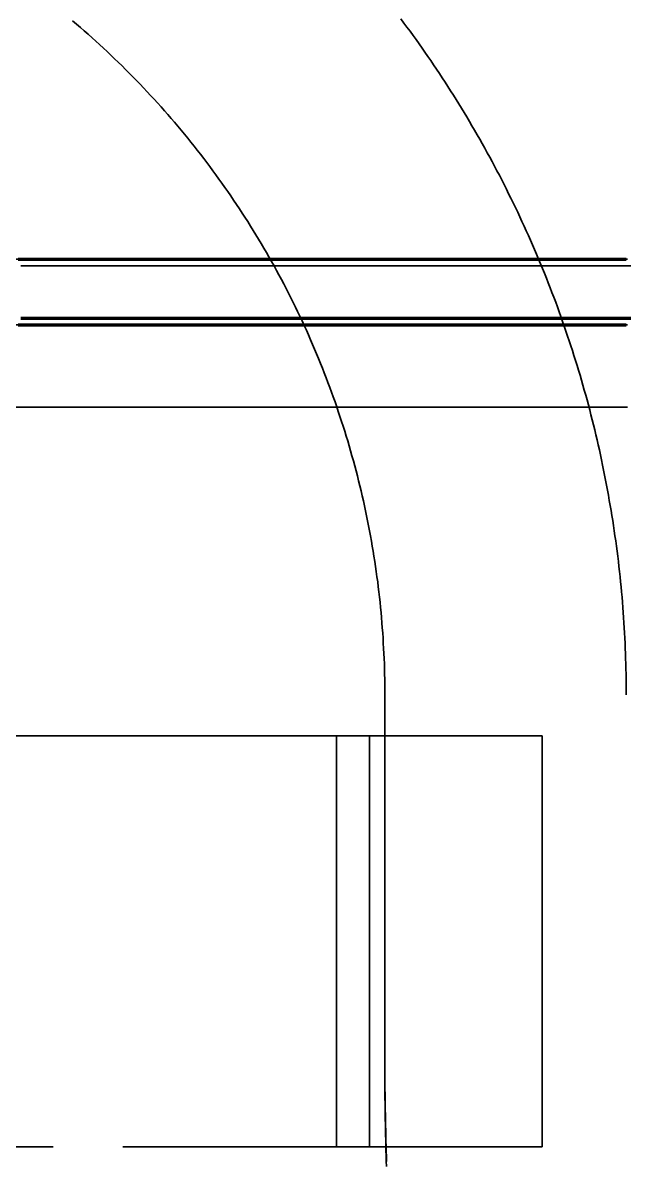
# Model space of a CAD drawing. Header units: millimetres. Extents: x 0 to 2382, y 0 to 420.
# Drawn here: x 167.12 to 172.99, y 281.57 to 292.65 of the extents above; entities that cross this region are included whole.
import ezdxf

# ---------------------------------------------------------------- set-up
doc = ezdxf.new("R2010")
doc.units = ezdxf.units.MM
doc.linetypes.add('IRAM-E-TRAZOS', pattern=[5, 4, -1])
doc.layers.add('01-VISIBLE', color=7, linetype='CONTINUOUS', lineweight=70)
doc.layers.add('02-OCULTA', color=4, linetype='IRAM-E-TRAZOS', lineweight=35)

msp = doc.modelspace()

# ---------------------------------------------------------------- linework, layer by layer
at = {"layer": '01-VISIBLE'}
for points in [[(167.071, 290.349), (167.151, 290.349), (167.231, 290.349), (167.311, 290.349), (167.391, 290.349), (167.471, 290.349), (167.551, 290.349), (167.631, 290.349), (167.711, 290.349), (167.791, 290.349), (167.871, 290.349), (167.951, 290.349), (168.031, 290.349), (168.111, 290.349), (168.191, 290.349), (168.271, 290.349), (168.351, 290.349), (168.431, 290.349), (168.511, 290.349), (168.591, 290.349), (168.671, 290.349), (168.751, 290.349), (168.831, 290.349), (168.911, 290.349), (168.991, 290.349), (169.071, 290.349), (169.151, 290.349), (169.231, 290.349), (169.311, 290.349), (169.391, 290.349), (169.471, 290.349), (169.551, 290.349), (169.631, 290.349), (169.711, 290.349), (169.791, 290.349), (169.871, 290.349), (169.951, 290.349), (170.031, 290.349), (170.111, 290.349), (170.191, 290.349), (170.271, 290.349), (170.351, 290.349), (170.431, 290.349), (170.511, 290.349), (170.591, 290.349), (170.671, 290.349), (170.751, 290.349), (170.831, 290.349), (170.911, 290.349), (170.991, 290.349), (171.071, 290.349), (171.151, 290.349), (171.231, 290.349), (171.311, 290.349), (171.391, 290.349), (171.471, 290.349), (171.551, 290.349), (171.631, 290.349), (171.711, 290.349), (171.791, 290.349), (171.871, 290.349), (171.951, 290.349), (172.031, 290.349), (172.111, 290.349), (172.191, 290.349), (172.271, 290.349), (172.351, 290.349), (172.431, 290.349), (172.511, 290.349), (172.591, 290.349), (172.671, 290.349), (172.751, 290.349), (172.831, 290.349), (172.911, 290.349), (172.991, 290.349)], [(167.071, 289.709), (167.151, 289.709), (167.231, 289.709), (167.311, 289.709), (167.391, 289.709), (167.471, 289.709), (167.551, 289.709), (167.631, 289.709), (167.711, 289.709), (167.791, 289.709), (167.871, 289.709), (167.951, 289.709), (168.031, 289.709), (168.111, 289.709), (168.191, 289.709), (168.271, 289.709), (168.351, 289.709), (168.431, 289.709), (168.511, 289.709), (168.591, 289.709), (168.671, 289.709), (168.751, 289.709), (168.831, 289.709), (168.911, 289.709), (168.991, 289.709), (169.071, 289.709), (169.151, 289.709), (169.231, 289.709), (169.311, 289.709), (169.391, 289.709), (169.471, 289.709), (169.551, 289.709), (169.631, 289.709), (169.711, 289.709), (169.791, 289.709), (169.871, 289.709), (169.951, 289.709), (170.031, 289.709), (170.111, 289.709), (170.191, 289.709), (170.271, 289.709), (170.351, 289.709), (170.431, 289.709), (170.511, 289.709), (170.591, 289.709), (170.671, 289.709), (170.751, 289.709), (170.831, 289.709), (170.911, 289.709), (170.991, 289.709), (171.071, 289.709), (171.151, 289.709), (171.231, 289.709), (171.311, 289.709), (171.391, 289.709), (171.471, 289.709), (171.551, 289.709), (171.631, 289.709), (171.711, 289.709), (171.791, 289.709), (171.871, 289.709), (171.951, 289.709), (172.031, 289.709), (172.111, 289.709), (172.191, 289.709), (172.271, 289.709), (172.351, 289.709), (172.431, 289.709), (172.511, 289.709), (172.591, 289.709), (172.671, 289.709), (172.751, 289.709), (172.831, 289.709), (172.911, 289.709), (172.991, 289.709)], [(167.097, 289.773), (167.176, 289.773), (167.256, 289.773), (167.335, 289.773), (167.414, 289.773), (167.493, 289.773), (167.572, 289.773), (167.652, 289.773), (167.731, 289.773), (167.81, 289.773), (167.889, 289.773), (167.968, 289.773), (168.048, 289.773), (168.127, 289.773), (168.206, 289.773), (168.285, 289.773), (168.364, 289.773), (168.444, 289.773), (168.523, 289.773), (168.602, 289.773), (168.681, 289.773), (168.76, 289.773), (168.84, 289.773), (168.919, 289.773), (168.998, 289.773), (169.077, 289.773), (169.156, 289.773), (169.236, 289.773), (169.315, 289.773), (169.394, 289.773), (169.473, 289.773), (169.552, 289.773), (169.632, 289.773), (169.711, 289.773), (169.79, 289.773), (169.869, 289.773), (169.948, 289.773), (170.028, 289.773), (170.107, 289.773), (170.186, 289.773), (170.265, 289.773), (170.344, 289.773), (170.424, 289.773), (170.503, 289.773), (170.582, 289.773), (170.661, 289.773), (170.74, 289.773), (170.82, 289.773), (170.899, 289.773), (170.978, 289.773), (171.057, 289.773), (171.136, 289.773), (171.216, 289.773), (171.295, 289.773), (171.374, 289.773), (171.453, 289.773), (171.532, 289.773), (171.612, 289.773), (171.691, 289.773), (171.77, 289.773), (171.849, 289.773), (171.928, 289.773), (172.008, 289.773), (172.087, 289.773), (172.166, 289.773), (172.245, 289.773), (172.324, 289.773), (172.404, 289.773), (172.483, 289.773), (172.562, 289.773), (172.641, 289.773), (172.72, 289.773), (172.8, 289.773), (172.879, 289.773), (172.958, 289.773), (173.037, 289.773)]]:
    msp.add_lwpolyline(points, dxfattribs=at)
at = {"layer": '02-OCULTA'}
for p, q in [((170.641, 282.436), (170.641, 286.109)), ((170.641, 282.524), (170.641, 286.109)), ((170.641, 282.436), (170.641, 286.109)), ((170.491, 285.709), (153.091, 285.709)), ((153.411, 285.709), (170.171, 285.709)), ((172.171, 285.709), (170.171, 285.709)), ((170.171, 285.709), (170.171, 281.709)), ((170.171, 281.709), (170.171, 285.709)), ((170.491, 285.709), (172.171, 285.709)), ((170.491, 281.709), (170.491, 285.709)), ((170.491, 281.709), (170.491, 285.709)), ((172.171, 281.709), (172.171, 285.709)), ((172.171, 281.709), (172.171, 285.709)), ((153.091, 281.709), (170.491, 281.709)), ((153.411, 281.709), (170.171, 281.709)), ((170.171, 281.709), (172.171, 281.709)), ((170.491, 281.709), (172.171, 281.709))]:
    msp.add_line(p, q, dxfattribs=at)
for points in [[(170.797, 292.687), (170.827, 292.647), (170.856, 292.607), (170.886, 292.567), (170.915, 292.526), (170.945, 292.486), (170.974, 292.445), (171.003, 292.404), (171.031, 292.363), (171.06, 292.322), (171.088, 292.281), (171.116, 292.239), (171.144, 292.198), (171.172, 292.156), (171.199, 292.114), (171.227, 292.072), (171.254, 292.03), (171.281, 291.988), (171.308, 291.946), (171.334, 291.904), (171.361, 291.861), (171.387, 291.818), (171.413, 291.776), (171.438, 291.733), (171.464, 291.69), (171.489, 291.647), (171.515, 291.603), (171.54, 291.56), (171.564, 291.517), (171.589, 291.473), (171.613, 291.429), (171.638, 291.385), (171.662, 291.342), (171.685, 291.298), (171.709, 291.253), (171.732, 291.209), (171.756, 291.165), (171.779, 291.12), (171.801, 291.076), (171.824, 291.031), (171.846, 290.986), (171.869, 290.942), (171.891, 290.897), (171.912, 290.852), (171.934, 290.806), (171.955, 290.761), (171.976, 290.716), (171.997, 290.67), (172.018, 290.625), (172.039, 290.579), (172.059, 290.533), (172.079, 290.488), (172.099, 290.442), (172.118, 290.396), (172.138, 290.349), (172.157, 290.303), (172.176, 290.257), (172.195, 290.211), (172.214, 290.164), (172.232, 290.118), (172.25, 290.071), (172.268, 290.024), (172.286, 289.978), (172.304, 289.931), (172.321, 289.884), (172.338, 289.837), (172.355, 289.79), (172.372, 289.742), (172.388, 289.695), (172.404, 289.648), (172.42, 289.6), (172.436, 289.553), (172.452, 289.505), (172.467, 289.458), (172.482, 289.41), (172.497, 289.362), (172.512, 289.315), (172.527, 289.267), (172.541, 289.219), (172.555, 289.171), (172.569, 289.123), (172.582, 289.075), (172.596, 289.026), (172.609, 288.978), (172.622, 288.93), (172.635, 288.881), (172.647, 288.833), (172.66, 288.784), (172.672, 288.736), (172.684, 288.687), (172.695, 288.639), (172.707, 288.59), (172.718, 288.541), (172.729, 288.492), (172.74, 288.443), (172.75, 288.394), (172.761, 288.345), (172.771, 288.296), (172.78, 288.247), (172.79, 288.198), (172.8, 288.149), (172.809, 288.1), (172.818, 288.051), (172.826, 288.001), (172.835, 287.952), (172.843, 287.903), (172.851, 287.853), (172.859, 287.804), (172.867, 287.755), (172.874, 287.705), (172.881, 287.655), (172.888, 287.606), (172.895, 287.556), (172.901, 287.507), (172.908, 287.457), (172.914, 287.407), (172.92, 287.358), (172.925, 287.308), (172.931, 287.258), (172.936, 287.208), (172.941, 287.159), (172.945, 287.109), (172.95, 287.059), (172.954, 287.009), (172.958, 286.959), (172.962, 286.909), (172.965, 286.859), (172.968, 286.809), (172.972, 286.76), (172.974, 286.71), (172.977, 286.66), (172.979, 286.61), (172.982, 286.56), (172.984, 286.51), (172.985, 286.46), (172.987, 286.41), (172.988, 286.36), (172.989, 286.31), (172.99, 286.259), (172.99, 286.209), (172.991, 286.159), (172.991, 286.109)], [(170.797, 292.687), (170.827, 292.647), (170.856, 292.607), (170.886, 292.567), (170.915, 292.526), (170.945, 292.486), (170.974, 292.445), (171.003, 292.404), (171.031, 292.363), (171.06, 292.322), (171.088, 292.281), (171.116, 292.239), (171.144, 292.198), (171.172, 292.156), (171.199, 292.114), (171.227, 292.072), (171.254, 292.03), (171.281, 291.988), (171.308, 291.946), (171.334, 291.904), (171.361, 291.861), (171.387, 291.818), (171.413, 291.776), (171.438, 291.733), (171.464, 291.69), (171.489, 291.647), (171.515, 291.603), (171.54, 291.56), (171.564, 291.517), (171.589, 291.473), (171.613, 291.429), (171.638, 291.385), (171.662, 291.342), (171.685, 291.298), (171.709, 291.253), (171.732, 291.209), (171.756, 291.165), (171.779, 291.12), (171.801, 291.076), (171.824, 291.031), (171.846, 290.986), (171.869, 290.942), (171.891, 290.897), (171.912, 290.852), (171.934, 290.806), (171.955, 290.761), (171.976, 290.716), (171.997, 290.67), (172.018, 290.625), (172.039, 290.579), (172.059, 290.533), (172.079, 290.488), (172.099, 290.442), (172.118, 290.396), (172.138, 290.349), (172.157, 290.303), (172.176, 290.257), (172.195, 290.211), (172.214, 290.164), (172.232, 290.118), (172.25, 290.071), (172.268, 290.024), (172.286, 289.978), (172.304, 289.931), (172.321, 289.884), (172.338, 289.837), (172.355, 289.79), (172.372, 289.742), (172.388, 289.695), (172.404, 289.648), (172.42, 289.6), (172.436, 289.553), (172.452, 289.505), (172.467, 289.458), (172.482, 289.41), (172.497, 289.362), (172.512, 289.315), (172.527, 289.267), (172.541, 289.219), (172.555, 289.171), (172.569, 289.123), (172.582, 289.075), (172.596, 289.026), (172.609, 288.978), (172.622, 288.93), (172.635, 288.881), (172.647, 288.833), (172.66, 288.784), (172.672, 288.736), (172.684, 288.687), (172.695, 288.639), (172.707, 288.59), (172.718, 288.541), (172.729, 288.492), (172.74, 288.443), (172.75, 288.394), (172.761, 288.345), (172.771, 288.296), (172.78, 288.247), (172.79, 288.198), (172.8, 288.149), (172.809, 288.1), (172.818, 288.051), (172.826, 288.001), (172.835, 287.952), (172.843, 287.903), (172.851, 287.853), (172.859, 287.804), (172.867, 287.755), (172.874, 287.705), (172.881, 287.655), (172.888, 287.606), (172.895, 287.556), (172.901, 287.507), (172.908, 287.457), (172.914, 287.407), (172.92, 287.358), (172.925, 287.308), (172.931, 287.258), (172.936, 287.208), (172.941, 287.159), (172.945, 287.109), (172.95, 287.059), (172.954, 287.009), (172.958, 286.959), (172.962, 286.909), (172.965, 286.859), (172.968, 286.809), (172.972, 286.76), (172.974, 286.71), (172.977, 286.66), (172.979, 286.61), (172.982, 286.56), (172.984, 286.51), (172.985, 286.46), (172.987, 286.41), (172.988, 286.36), (172.989, 286.31), (172.99, 286.259), (172.99, 286.209), (172.991, 286.159), (172.991, 286.109)], [(170.797, 292.687), (170.827, 292.647), (170.856, 292.607), (170.886, 292.567), (170.915, 292.526), (170.945, 292.486), (170.974, 292.445), (171.003, 292.404), (171.031, 292.363), (171.06, 292.322), (171.088, 292.281), (171.116, 292.239), (171.144, 292.198), (171.172, 292.156), (171.199, 292.114), (171.227, 292.072), (171.254, 292.03), (171.281, 291.988), (171.308, 291.946), (171.334, 291.904), (171.361, 291.861), (171.387, 291.818), (171.413, 291.776), (171.438, 291.733), (171.464, 291.69), (171.489, 291.647), (171.515, 291.603), (171.54, 291.56), (171.564, 291.517), (171.589, 291.473), (171.613, 291.429), (171.638, 291.385), (171.662, 291.342), (171.685, 291.298), (171.709, 291.253), (171.732, 291.209), (171.756, 291.165), (171.779, 291.12), (171.801, 291.076), (171.824, 291.031), (171.846, 290.986), (171.869, 290.942), (171.891, 290.897), (171.912, 290.852), (171.934, 290.806), (171.955, 290.761), (171.976, 290.716), (171.997, 290.67), (172.018, 290.625), (172.039, 290.579), (172.059, 290.533), (172.079, 290.488), (172.099, 290.442), (172.118, 290.396), (172.138, 290.349), (172.157, 290.303), (172.176, 290.257), (172.195, 290.211), (172.214, 290.164), (172.232, 290.118), (172.25, 290.071), (172.268, 290.024), (172.286, 289.978), (172.304, 289.931), (172.321, 289.884), (172.338, 289.837), (172.355, 289.79), (172.372, 289.742), (172.388, 289.695), (172.404, 289.648), (172.42, 289.6), (172.436, 289.553), (172.452, 289.505), (172.467, 289.458), (172.482, 289.41), (172.497, 289.362), (172.512, 289.315), (172.527, 289.267), (172.541, 289.219), (172.555, 289.171), (172.569, 289.123), (172.582, 289.075), (172.596, 289.026), (172.609, 288.978), (172.622, 288.93), (172.635, 288.881), (172.647, 288.833), (172.66, 288.784), (172.672, 288.736), (172.684, 288.687), (172.695, 288.639), (172.707, 288.59), (172.718, 288.541), (172.729, 288.492), (172.74, 288.443), (172.75, 288.394), (172.761, 288.345), (172.771, 288.296), (172.78, 288.247), (172.79, 288.198), (172.8, 288.149), (172.809, 288.1), (172.818, 288.051), (172.826, 288.001), (172.835, 287.952), (172.843, 287.903), (172.851, 287.853), (172.859, 287.804), (172.867, 287.755), (172.874, 287.705), (172.881, 287.655), (172.888, 287.606), (172.895, 287.556), (172.901, 287.507), (172.908, 287.457), (172.914, 287.407), (172.92, 287.358), (172.925, 287.308), (172.931, 287.258), (172.936, 287.208), (172.941, 287.159), (172.945, 287.109), (172.95, 287.059), (172.954, 287.009), (172.958, 286.959), (172.962, 286.909), (172.965, 286.859), (172.968, 286.809), (172.972, 286.76), (172.974, 286.71), (172.977, 286.66), (172.979, 286.61), (172.982, 286.56), (172.984, 286.51), (172.985, 286.46), (172.987, 286.41), (172.988, 286.36), (172.989, 286.31), (172.99, 286.259), (172.99, 286.209), (172.991, 286.159), (172.991, 286.109)], [(170.641, 286.109), (170.641, 286.159), (170.64, 286.21), (170.64, 286.26), (170.639, 286.31), (170.637, 286.36), (170.636, 286.41), (170.634, 286.46), (170.632, 286.51), (170.629, 286.56), (170.626, 286.61), (170.623, 286.66), (170.62, 286.71), (170.616, 286.76), (170.612, 286.81), (170.608, 286.86), (170.604, 286.91), (170.599, 286.959), (170.594, 287.009), (170.588, 287.059), (170.583, 287.109), (170.577, 287.159), (170.571, 287.208), (170.564, 287.258), (170.557, 287.308), (170.55, 287.357), (170.543, 287.407), (170.535, 287.456), (170.527, 287.506), (170.519, 287.555), (170.51, 287.604), (170.501, 287.654), (170.492, 287.703), (170.483, 287.752), (170.473, 287.801), (170.463, 287.85), (170.453, 287.899), (170.442, 287.948), (170.432, 287.997), (170.42, 288.046), (170.409, 288.095), (170.397, 288.143), (170.385, 288.192), (170.373, 288.241), (170.361, 288.289), (170.348, 288.338), (170.335, 288.386), (170.321, 288.434), (170.308, 288.482), (170.294, 288.531), (170.28, 288.579), (170.265, 288.626), (170.25, 288.674), (170.235, 288.722), (170.22, 288.77), (170.204, 288.817), (170.188, 288.865), (170.172, 288.912), (170.156, 288.96), (170.139, 289.007), (170.122, 289.054), (170.105, 289.101), (170.087, 289.148), (170.07, 289.195), (170.051, 289.241), (170.033, 289.288), (170.014, 289.334), (169.996, 289.381), (169.976, 289.427), (169.957, 289.473), (169.937, 289.519), (169.917, 289.565), (169.897, 289.611), (169.877, 289.657), (169.856, 289.702), (169.835, 289.748), (169.813, 289.793), (169.792, 289.838), (169.77, 289.883), (169.748, 289.928), (169.726, 289.973), (169.703, 290.018), (169.68, 290.062), (169.657, 290.107), (169.634, 290.151), (169.61, 290.195), (169.586, 290.239), (169.562, 290.283), (169.537, 290.327), (169.513, 290.371), (169.488, 290.414), (169.463, 290.457), (169.437, 290.5), (169.412, 290.543), (169.386, 290.586), (169.359, 290.629), (169.333, 290.671), (169.306, 290.714), (169.279, 290.756), (169.252, 290.798), (169.225, 290.84), (169.197, 290.882), (169.169, 290.923), (169.141, 290.965), (169.113, 291.006), (169.084, 291.047), (169.055, 291.088), (169.026, 291.129), (168.997, 291.169), (168.967, 291.21), (168.937, 291.25), (168.907, 291.29), (168.877, 291.33), (168.846, 291.37), (168.815, 291.409), (168.784, 291.448), (168.753, 291.488), (168.722, 291.527), (168.69, 291.565), (168.658, 291.604), (168.626, 291.642), (168.594, 291.681), (168.561, 291.719), (168.528, 291.756), (168.495, 291.794), (168.462, 291.832), (168.428, 291.869), (168.395, 291.906), (168.361, 291.943), (168.327, 291.979), (168.292, 292.016), (168.258, 292.052), (168.223, 292.088), (168.188, 292.124), (168.153, 292.16), (168.117, 292.195), (168.082, 292.23), (168.046, 292.265), (168.01, 292.3), (167.974, 292.335), (167.937, 292.369), (167.901, 292.403), (167.864, 292.437), (167.827, 292.471), (167.79, 292.504), (167.752, 292.538), (167.715, 292.571), (167.677, 292.604), (167.639, 292.636), (167.601, 292.669)], [(170.641, 286.109), (170.641, 286.159), (170.64, 286.21), (170.64, 286.26), (170.639, 286.31), (170.637, 286.36), (170.636, 286.41), (170.634, 286.46), (170.632, 286.51), (170.629, 286.56), (170.626, 286.61), (170.623, 286.66), (170.62, 286.71), (170.616, 286.76), (170.612, 286.81), (170.608, 286.86), (170.604, 286.91), (170.599, 286.959), (170.594, 287.009), (170.588, 287.059), (170.583, 287.109), (170.577, 287.159), (170.571, 287.208), (170.564, 287.258), (170.557, 287.308), (170.55, 287.357), (170.543, 287.407), (170.535, 287.456), (170.527, 287.506), (170.519, 287.555), (170.51, 287.604), (170.501, 287.654), (170.492, 287.703), (170.483, 287.752), (170.473, 287.801), (170.463, 287.85), (170.453, 287.899), (170.442, 287.948), (170.432, 287.997), (170.42, 288.046), (170.409, 288.095), (170.397, 288.143), (170.385, 288.192), (170.373, 288.241), (170.361, 288.289), (170.348, 288.338), (170.335, 288.386), (170.321, 288.434), (170.308, 288.482), (170.294, 288.531), (170.28, 288.579), (170.265, 288.626), (170.25, 288.674), (170.235, 288.722), (170.22, 288.77), (170.204, 288.817), (170.188, 288.865), (170.172, 288.912), (170.156, 288.96), (170.139, 289.007), (170.122, 289.054), (170.105, 289.101), (170.087, 289.148), (170.07, 289.195), (170.051, 289.241), (170.033, 289.288), (170.014, 289.334), (169.996, 289.381), (169.976, 289.427), (169.957, 289.473), (169.937, 289.519), (169.917, 289.565), (169.897, 289.611), (169.877, 289.657), (169.856, 289.702), (169.835, 289.748), (169.813, 289.793), (169.792, 289.838), (169.77, 289.883), (169.748, 289.928), (169.726, 289.973), (169.703, 290.018), (169.68, 290.062), (169.657, 290.107), (169.634, 290.151), (169.61, 290.195), (169.586, 290.239), (169.562, 290.283), (169.537, 290.327), (169.513, 290.371), (169.488, 290.414), (169.463, 290.457), (169.437, 290.5), (169.412, 290.543), (169.386, 290.586), (169.359, 290.629), (169.333, 290.671), (169.306, 290.714), (169.279, 290.756), (169.252, 290.798), (169.225, 290.84), (169.197, 290.882), (169.169, 290.923), (169.141, 290.965), (169.113, 291.006), (169.084, 291.047), (169.055, 291.088), (169.026, 291.129), (168.997, 291.169), (168.967, 291.21), (168.937, 291.25), (168.907, 291.29), (168.877, 291.33), (168.846, 291.37), (168.815, 291.409), (168.784, 291.448), (168.753, 291.488), (168.722, 291.527), (168.69, 291.565), (168.658, 291.604), (168.626, 291.642), (168.594, 291.681), (168.561, 291.719), (168.528, 291.756), (168.495, 291.794), (168.462, 291.832), (168.428, 291.869), (168.395, 291.906), (168.361, 291.943), (168.327, 291.979), (168.292, 292.016), (168.258, 292.052), (168.223, 292.088), (168.188, 292.124), (168.153, 292.16), (168.117, 292.195), (168.082, 292.23), (168.046, 292.265), (168.01, 292.3), (167.974, 292.335), (167.937, 292.369), (167.901, 292.403), (167.864, 292.437), (167.827, 292.471), (167.79, 292.504), (167.752, 292.538), (167.715, 292.571), (167.677, 292.604), (167.639, 292.636), (167.601, 292.669)], [(170.641, 286.109), (170.641, 286.159), (170.64, 286.21), (170.64, 286.26), (170.639, 286.31), (170.637, 286.36), (170.636, 286.41), (170.634, 286.46), (170.632, 286.51), (170.629, 286.56), (170.626, 286.61), (170.623, 286.66), (170.62, 286.71), (170.616, 286.76), (170.612, 286.81), (170.608, 286.86), (170.604, 286.91), (170.599, 286.959), (170.594, 287.009), (170.588, 287.059), (170.583, 287.109), (170.577, 287.159), (170.571, 287.208), (170.564, 287.258), (170.557, 287.308), (170.55, 287.357), (170.543, 287.407), (170.535, 287.456), (170.527, 287.506), (170.519, 287.555), (170.51, 287.604), (170.501, 287.654), (170.492, 287.703), (170.483, 287.752), (170.473, 287.801), (170.463, 287.85), (170.453, 287.899), (170.442, 287.948), (170.432, 287.997), (170.42, 288.046), (170.409, 288.095), (170.397, 288.143), (170.385, 288.192), (170.373, 288.241), (170.361, 288.289), (170.348, 288.338), (170.335, 288.386), (170.321, 288.434), (170.308, 288.482), (170.294, 288.531), (170.28, 288.579), (170.265, 288.626), (170.25, 288.674), (170.235, 288.722), (170.22, 288.77), (170.204, 288.817), (170.188, 288.865), (170.172, 288.912), (170.156, 288.96), (170.139, 289.007), (170.122, 289.054), (170.105, 289.101), (170.087, 289.148), (170.07, 289.195), (170.051, 289.241), (170.033, 289.288), (170.014, 289.334), (169.996, 289.381), (169.976, 289.427), (169.957, 289.473), (169.937, 289.519), (169.917, 289.565), (169.897, 289.611), (169.877, 289.657), (169.856, 289.702), (169.835, 289.748), (169.813, 289.793), (169.792, 289.838), (169.77, 289.883), (169.748, 289.928), (169.726, 289.973), (169.703, 290.018), (169.68, 290.062), (169.657, 290.107), (169.634, 290.151), (169.61, 290.195), (169.586, 290.239), (169.562, 290.283), (169.537, 290.327), (169.513, 290.371), (169.488, 290.414), (169.463, 290.457), (169.437, 290.5), (169.412, 290.543), (169.386, 290.586), (169.359, 290.629), (169.333, 290.671), (169.306, 290.714), (169.279, 290.756), (169.252, 290.798), (169.225, 290.84), (169.197, 290.882), (169.169, 290.923), (169.141, 290.965), (169.113, 291.006), (169.084, 291.047), (169.055, 291.088), (169.026, 291.129), (168.997, 291.169), (168.967, 291.21), (168.937, 291.25), (168.907, 291.29), (168.877, 291.33), (168.846, 291.37), (168.815, 291.409), (168.784, 291.448), (168.753, 291.488), (168.722, 291.527), (168.69, 291.565), (168.658, 291.604), (168.626, 291.642), (168.594, 291.681), (168.561, 291.719), (168.528, 291.756), (168.495, 291.794), (168.462, 291.832), (168.428, 291.869), (168.395, 291.906), (168.361, 291.943), (168.327, 291.979), (168.292, 292.016), (168.258, 292.052), (168.223, 292.088), (168.188, 292.124), (168.153, 292.16), (168.117, 292.195), (168.082, 292.23), (168.046, 292.265), (168.01, 292.3), (167.974, 292.335), (167.937, 292.369), (167.901, 292.403), (167.864, 292.437), (167.827, 292.471), (167.79, 292.504), (167.752, 292.538), (167.715, 292.571), (167.677, 292.604), (167.639, 292.636), (167.601, 292.669)], [(173.002, 290.349), (172.924, 290.349), (172.845, 290.349), (172.767, 290.349), (172.688, 290.349), (172.61, 290.349), (172.532, 290.349), (172.453, 290.349), (172.375, 290.349), (172.296, 290.349), (172.218, 290.349), (172.14, 290.349), (172.061, 290.349), (171.983, 290.349), (171.904, 290.349), (171.826, 290.349), (171.748, 290.349), (171.669, 290.349), (171.591, 290.349), (171.512, 290.349), (171.434, 290.349), (171.356, 290.349), (171.277, 290.349), (171.199, 290.349), (171.12, 290.349), (171.042, 290.349), (170.964, 290.349), (170.885, 290.349), (170.807, 290.349), (170.728, 290.349), (170.65, 290.349), (170.572, 290.349), (170.493, 290.349), (170.415, 290.349), (170.336, 290.349), (170.258, 290.349), (170.18, 290.349), (170.101, 290.349), (170.023, 290.349), (169.944, 290.349), (169.866, 290.349), (169.788, 290.349), (169.709, 290.349), (169.631, 290.349), (169.552, 290.349), (169.474, 290.349), (169.396, 290.349), (169.317, 290.349), (169.239, 290.349), (169.16, 290.349), (169.082, 290.349), (169.004, 290.349), (168.925, 290.349), (168.847, 290.349), (168.768, 290.349), (168.69, 290.349), (168.612, 290.349), (168.533, 290.349), (168.455, 290.349), (168.376, 290.349), (168.298, 290.349), (168.22, 290.349), (168.141, 290.349), (168.063, 290.349), (167.984, 290.349), (167.906, 290.349), (167.828, 290.349), (167.749, 290.349), (167.671, 290.349), (167.592, 290.349), (167.514, 290.349), (167.436, 290.349), (167.357, 290.349), (167.279, 290.349), (167.2, 290.349), (167.122, 290.349), (167.044, 290.349)], [(167.044, 290.349), (167.122, 290.349), (167.2, 290.349), (167.279, 290.349), (167.357, 290.349), (167.436, 290.349), (167.514, 290.349), (167.592, 290.349), (167.671, 290.349), (167.749, 290.349), (167.828, 290.349), (167.906, 290.349), (167.984, 290.349), (168.063, 290.349), (168.141, 290.349), (168.22, 290.349), (168.298, 290.349), (168.376, 290.349), (168.455, 290.349), (168.533, 290.349), (168.612, 290.349), (168.69, 290.349), (168.768, 290.349), (168.847, 290.349), (168.925, 290.349), (169.004, 290.349), (169.082, 290.349), (169.16, 290.349), (169.239, 290.349), (169.317, 290.349), (169.396, 290.349), (169.474, 290.349), (169.552, 290.349), (169.631, 290.349), (169.709, 290.349), (169.788, 290.349), (169.866, 290.349), (169.944, 290.349), (170.023, 290.349), (170.101, 290.349), (170.18, 290.349), (170.258, 290.349), (170.336, 290.349), (170.415, 290.349), (170.493, 290.349), (170.572, 290.349), (170.65, 290.349), (170.728, 290.349), (170.807, 290.349), (170.885, 290.349), (170.964, 290.349), (171.042, 290.349), (171.12, 290.349), (171.199, 290.349), (171.277, 290.349), (171.356, 290.349), (171.434, 290.349), (171.512, 290.349), (171.591, 290.349), (171.669, 290.349), (171.748, 290.349), (171.826, 290.349), (171.904, 290.349), (171.983, 290.349), (172.061, 290.349), (172.14, 290.349), (172.218, 290.349), (172.296, 290.349), (172.375, 290.349), (172.453, 290.349), (172.532, 290.349), (172.61, 290.349), (172.688, 290.349), (172.767, 290.349), (172.845, 290.349), (172.924, 290.349), (173.002, 290.349)], [(172.991, 290.349), (172.911, 290.349), (172.831, 290.349), (172.751, 290.349), (172.671, 290.349), (172.591, 290.349), (172.511, 290.349), (172.431, 290.349), (172.351, 290.349), (172.271, 290.349), (172.191, 290.349), (172.111, 290.349), (172.031, 290.349), (171.951, 290.349), (171.871, 290.349), (171.791, 290.349), (171.711, 290.349), (171.631, 290.349), (171.551, 290.349), (171.471, 290.349), (171.391, 290.349), (171.311, 290.349), (171.231, 290.349), (171.151, 290.349), (171.071, 290.349), (170.991, 290.349), (170.911, 290.349), (170.831, 290.349), (170.751, 290.349), (170.671, 290.349), (170.591, 290.349), (170.511, 290.349), (170.431, 290.349), (170.351, 290.349), (170.271, 290.349), (170.191, 290.349), (170.111, 290.349), (170.031, 290.349), (169.951, 290.349), (169.871, 290.349), (169.791, 290.349), (169.711, 290.349), (169.631, 290.349), (169.551, 290.349), (169.471, 290.349), (169.391, 290.349), (169.311, 290.349), (169.231, 290.349), (169.151, 290.349), (169.071, 290.349), (168.991, 290.349), (168.911, 290.349), (168.831, 290.349), (168.751, 290.349), (168.671, 290.349), (168.591, 290.349), (168.511, 290.349), (168.431, 290.349), (168.351, 290.349), (168.271, 290.349), (168.191, 290.349), (168.111, 290.349), (168.031, 290.349), (167.951, 290.349), (167.871, 290.349), (167.791, 290.349), (167.711, 290.349), (167.631, 290.349), (167.551, 290.349), (167.471, 290.349), (167.391, 290.349), (167.311, 290.349), (167.231, 290.349), (167.151, 290.349), (167.071, 290.349)], [(173.037, 290.285), (172.958, 290.285), (172.879, 290.285), (172.8, 290.285), (172.72, 290.285), (172.641, 290.285), (172.562, 290.285), (172.483, 290.285), (172.404, 290.285), (172.324, 290.285), (172.245, 290.285), (172.166, 290.285), (172.087, 290.285), (172.008, 290.285), (171.928, 290.285), (171.849, 290.285), (171.77, 290.285), (171.691, 290.285), (171.612, 290.285), (171.532, 290.285), (171.453, 290.285), (171.374, 290.285), (171.295, 290.285), (171.216, 290.285), (171.136, 290.285), (171.057, 290.285), (170.978, 290.285), (170.899, 290.285), (170.82, 290.285), (170.74, 290.285), (170.661, 290.285), (170.582, 290.285), (170.503, 290.285), (170.424, 290.285), (170.344, 290.285), (170.265, 290.285), (170.186, 290.285), (170.107, 290.285), (170.028, 290.285), (169.948, 290.285), (169.869, 290.285), (169.79, 290.285), (169.711, 290.285), (169.632, 290.285), (169.552, 290.285), (169.473, 290.285), (169.394, 290.285), (169.315, 290.285), (169.236, 290.285), (169.156, 290.285), (169.077, 290.285), (168.998, 290.285), (168.919, 290.285), (168.84, 290.285), (168.76, 290.285), (168.681, 290.285), (168.602, 290.285), (168.523, 290.285), (168.444, 290.285), (168.364, 290.285), (168.285, 290.285), (168.206, 290.285), (168.127, 290.285), (168.048, 290.285), (167.968, 290.285), (167.889, 290.285), (167.81, 290.285), (167.731, 290.285), (167.652, 290.285), (167.572, 290.285), (167.493, 290.285), (167.414, 290.285), (167.335, 290.285), (167.256, 290.285), (167.176, 290.285), (167.097, 290.285)], [(173.037, 290.285), (172.958, 290.285), (172.879, 290.285), (172.8, 290.285), (172.72, 290.285), (172.641, 290.285), (172.562, 290.285), (172.483, 290.285), (172.404, 290.285), (172.324, 290.285), (172.245, 290.285), (172.166, 290.285), (172.087, 290.285), (172.008, 290.285), (171.928, 290.285), (171.849, 290.285), (171.77, 290.285), (171.691, 290.285), (171.612, 290.285), (171.532, 290.285), (171.453, 290.285), (171.374, 290.285), (171.295, 290.285), (171.216, 290.285), (171.136, 290.285), (171.057, 290.285), (170.978, 290.285), (170.899, 290.285), (170.82, 290.285), (170.74, 290.285), (170.661, 290.285), (170.582, 290.285), (170.503, 290.285), (170.424, 290.285), (170.344, 290.285), (170.265, 290.285), (170.186, 290.285), (170.107, 290.285), (170.028, 290.285), (169.948, 290.285), (169.869, 290.285), (169.79, 290.285), (169.711, 290.285), (169.632, 290.285), (169.552, 290.285), (169.473, 290.285), (169.394, 290.285), (169.315, 290.285), (169.236, 290.285), (169.156, 290.285), (169.077, 290.285), (168.998, 290.285), (168.919, 290.285), (168.84, 290.285), (168.76, 290.285), (168.681, 290.285), (168.602, 290.285), (168.523, 290.285), (168.444, 290.285), (168.364, 290.285), (168.285, 290.285), (168.206, 290.285), (168.127, 290.285), (168.048, 290.285), (167.968, 290.285), (167.889, 290.285), (167.81, 290.285), (167.731, 290.285), (167.652, 290.285), (167.572, 290.285), (167.493, 290.285), (167.414, 290.285), (167.335, 290.285), (167.256, 290.285), (167.176, 290.285), (167.097, 290.285)], [(173.002, 289.709), (172.924, 289.709), (172.845, 289.709), (172.767, 289.709), (172.688, 289.709), (172.61, 289.709), (172.532, 289.709), (172.453, 289.709), (172.375, 289.709), (172.296, 289.709), (172.218, 289.709), (172.14, 289.709), (172.061, 289.709), (171.983, 289.709), (171.904, 289.709), (171.826, 289.709), (171.748, 289.709), (171.669, 289.709), (171.591, 289.709), (171.512, 289.709), (171.434, 289.709), (171.356, 289.709), (171.277, 289.709), (171.199, 289.709), (171.12, 289.709), (171.042, 289.709), (170.964, 289.709), (170.885, 289.709), (170.807, 289.709), (170.728, 289.709), (170.65, 289.709), (170.572, 289.709), (170.493, 289.709), (170.415, 289.709), (170.336, 289.709), (170.258, 289.709), (170.18, 289.709), (170.101, 289.709), (170.023, 289.709), (169.944, 289.709), (169.866, 289.709), (169.788, 289.709), (169.709, 289.709), (169.631, 289.709), (169.552, 289.709), (169.474, 289.709), (169.396, 289.709), (169.317, 289.709), (169.239, 289.709), (169.16, 289.709), (169.082, 289.709), (169.004, 289.709), (168.925, 289.709), (168.847, 289.709), (168.768, 289.709), (168.69, 289.709), (168.612, 289.709), (168.533, 289.709), (168.455, 289.709), (168.376, 289.709), (168.298, 289.709), (168.22, 289.709), (168.141, 289.709), (168.063, 289.709), (167.984, 289.709), (167.906, 289.709), (167.828, 289.709), (167.749, 289.709), (167.671, 289.709), (167.592, 289.709), (167.514, 289.709), (167.436, 289.709), (167.357, 289.709), (167.279, 289.709), (167.2, 289.709), (167.122, 289.709), (167.044, 289.709)], [(167.044, 289.709), (167.122, 289.709), (167.2, 289.709), (167.279, 289.709), (167.357, 289.709), (167.436, 289.709), (167.514, 289.709), (167.592, 289.709), (167.671, 289.709), (167.749, 289.709), (167.828, 289.709), (167.906, 289.709), (167.984, 289.709), (168.063, 289.709), (168.141, 289.709), (168.22, 289.709), (168.298, 289.709), (168.376, 289.709), (168.455, 289.709), (168.533, 289.709), (168.612, 289.709), (168.69, 289.709), (168.768, 289.709), (168.847, 289.709), (168.925, 289.709), (169.004, 289.709), (169.082, 289.709), (169.16, 289.709), (169.239, 289.709), (169.317, 289.709), (169.396, 289.709), (169.474, 289.709), (169.552, 289.709), (169.631, 289.709), (169.709, 289.709), (169.788, 289.709), (169.866, 289.709), (169.944, 289.709), (170.023, 289.709), (170.101, 289.709), (170.18, 289.709), (170.258, 289.709), (170.336, 289.709), (170.415, 289.709), (170.493, 289.709), (170.572, 289.709), (170.65, 289.709), (170.728, 289.709), (170.807, 289.709), (170.885, 289.709), (170.964, 289.709), (171.042, 289.709), (171.12, 289.709), (171.199, 289.709), (171.277, 289.709), (171.356, 289.709), (171.434, 289.709), (171.512, 289.709), (171.591, 289.709), (171.669, 289.709), (171.748, 289.709), (171.826, 289.709), (171.904, 289.709), (171.983, 289.709), (172.061, 289.709), (172.14, 289.709), (172.218, 289.709), (172.296, 289.709), (172.375, 289.709), (172.453, 289.709), (172.532, 289.709), (172.61, 289.709), (172.688, 289.709), (172.767, 289.709), (172.845, 289.709), (172.924, 289.709), (173.002, 289.709)], [(173.002, 289.709), (172.924, 289.709), (172.845, 289.709), (172.767, 289.709), (172.688, 289.709), (172.61, 289.709), (172.532, 289.709), (172.453, 289.709), (172.375, 289.709), (172.296, 289.709), (172.218, 289.709), (172.14, 289.709), (172.061, 289.709), (171.983, 289.709), (171.904, 289.709), (171.826, 289.709), (171.748, 289.709), (171.669, 289.709), (171.591, 289.709), (171.512, 289.709), (171.434, 289.709), (171.356, 289.709), (171.277, 289.709), (171.199, 289.709), (171.12, 289.709), (171.042, 289.709), (170.964, 289.709), (170.885, 289.709), (170.807, 289.709), (170.728, 289.709), (170.65, 289.709), (170.572, 289.709), (170.493, 289.709), (170.415, 289.709), (170.336, 289.709), (170.258, 289.709), (170.18, 289.709), (170.101, 289.709), (170.023, 289.709), (169.944, 289.709), (169.866, 289.709), (169.788, 289.709), (169.709, 289.709), (169.631, 289.709), (169.552, 289.709), (169.474, 289.709), (169.396, 289.709), (169.317, 289.709), (169.239, 289.709), (169.16, 289.709), (169.082, 289.709), (169.004, 289.709), (168.925, 289.709), (168.847, 289.709), (168.768, 289.709), (168.69, 289.709), (168.612, 289.709), (168.533, 289.709), (168.455, 289.709), (168.376, 289.709), (168.298, 289.709), (168.22, 289.709), (168.141, 289.709), (168.063, 289.709), (167.984, 289.709), (167.906, 289.709), (167.828, 289.709), (167.749, 289.709), (167.671, 289.709), (167.592, 289.709), (167.514, 289.709), (167.436, 289.709), (167.357, 289.709), (167.279, 289.709), (167.2, 289.709), (167.122, 289.709), (167.044, 289.709)], [(167.044, 289.709), (167.122, 289.709), (167.2, 289.709), (167.279, 289.709), (167.357, 289.709), (167.436, 289.709), (167.514, 289.709), (167.592, 289.709), (167.671, 289.709), (167.749, 289.709), (167.828, 289.709), (167.906, 289.709), (167.984, 289.709), (168.063, 289.709), (168.141, 289.709), (168.22, 289.709), (168.298, 289.709), (168.376, 289.709), (168.455, 289.709), (168.533, 289.709), (168.612, 289.709), (168.69, 289.709), (168.768, 289.709), (168.847, 289.709), (168.925, 289.709), (169.004, 289.709), (169.082, 289.709), (169.16, 289.709), (169.239, 289.709), (169.317, 289.709), (169.396, 289.709), (169.474, 289.709), (169.552, 289.709), (169.631, 289.709), (169.709, 289.709), (169.788, 289.709), (169.866, 289.709), (169.944, 289.709), (170.023, 289.709), (170.101, 289.709), (170.18, 289.709), (170.258, 289.709), (170.336, 289.709), (170.415, 289.709), (170.493, 289.709), (170.572, 289.709), (170.65, 289.709), (170.728, 289.709), (170.807, 289.709), (170.885, 289.709), (170.964, 289.709), (171.042, 289.709), (171.12, 289.709), (171.199, 289.709), (171.277, 289.709), (171.356, 289.709), (171.434, 289.709), (171.512, 289.709), (171.591, 289.709), (171.669, 289.709), (171.748, 289.709), (171.826, 289.709), (171.904, 289.709), (171.983, 289.709), (172.061, 289.709), (172.14, 289.709), (172.218, 289.709), (172.296, 289.709), (172.375, 289.709), (172.453, 289.709), (172.532, 289.709), (172.61, 289.709), (172.688, 289.709), (172.767, 289.709), (172.845, 289.709), (172.924, 289.709), (173.002, 289.709)], [(172.991, 289.709), (172.911, 289.709), (172.831, 289.709), (172.751, 289.709), (172.671, 289.709), (172.591, 289.709), (172.511, 289.709), (172.431, 289.709), (172.351, 289.709), (172.271, 289.709), (172.191, 289.709), (172.111, 289.709), (172.031, 289.709), (171.951, 289.709), (171.871, 289.709), (171.791, 289.709), (171.711, 289.709), (171.631, 289.709), (171.551, 289.709), (171.471, 289.709), (171.391, 289.709), (171.311, 289.709), (171.231, 289.709), (171.151, 289.709), (171.071, 289.709), (170.991, 289.709), (170.911, 289.709), (170.831, 289.709), (170.751, 289.709), (170.671, 289.709), (170.591, 289.709), (170.511, 289.709), (170.431, 289.709), (170.351, 289.709), (170.271, 289.709), (170.191, 289.709), (170.111, 289.709), (170.031, 289.709), (169.951, 289.709), (169.871, 289.709), (169.791, 289.709), (169.711, 289.709), (169.631, 289.709), (169.551, 289.709), (169.471, 289.709), (169.391, 289.709), (169.311, 289.709), (169.231, 289.709), (169.151, 289.709), (169.071, 289.709), (168.991, 289.709), (168.911, 289.709), (168.831, 289.709), (168.751, 289.709), (168.671, 289.709), (168.591, 289.709), (168.511, 289.709), (168.431, 289.709), (168.351, 289.709), (168.271, 289.709), (168.191, 289.709), (168.111, 289.709), (168.031, 289.709), (167.951, 289.709), (167.871, 289.709), (167.791, 289.709), (167.711, 289.709), (167.631, 289.709), (167.551, 289.709), (167.471, 289.709), (167.391, 289.709), (167.311, 289.709), (167.231, 289.709), (167.151, 289.709), (167.071, 289.709)], [(173.004, 289.709), (172.927, 289.709), (172.85, 289.709), (172.773, 289.709), (172.696, 289.709), (172.62, 289.709), (172.543, 289.709), (172.466, 289.709), (172.389, 289.709), (172.312, 289.709), (172.236, 289.709), (172.159, 289.709), (172.082, 289.709), (172.005, 289.709), (171.928, 289.709), (171.852, 289.709), (171.775, 289.709), (171.698, 289.709), (171.621, 289.709), (171.544, 289.709), (171.468, 289.709), (171.391, 289.709), (171.314, 289.709), (171.237, 289.709), (171.16, 289.709), (171.084, 289.709), (171.007, 289.709), (170.93, 289.709), (170.853, 289.709), (170.776, 289.709), (170.7, 289.709), (170.623, 289.709), (170.546, 289.709), (170.469, 289.709), (170.392, 289.709), (170.316, 289.709), (170.239, 289.709), (170.162, 289.709), (170.085, 289.709), (170.008, 289.709), (169.932, 289.709), (169.855, 289.709), (169.778, 289.709), (169.701, 289.709), (169.624, 289.709), (169.548, 289.709), (169.471, 289.709), (169.394, 289.709), (169.317, 289.709), (169.24, 289.709), (169.164, 289.709), (169.087, 289.709), (169.01, 289.709), (168.933, 289.709), (168.856, 289.709), (168.78, 289.709), (168.703, 289.709), (168.626, 289.709), (168.549, 289.709), (168.472, 289.709), (168.396, 289.709), (168.319, 289.709), (168.242, 289.709), (168.165, 289.709), (168.088, 289.709), (168.012, 289.709), (167.935, 289.709), (167.858, 289.709), (167.781, 289.709), (167.704, 289.709), (167.628, 289.709), (167.551, 289.709), (167.474, 289.709), (167.397, 289.709), (167.32, 289.709), (167.244, 289.709), (167.167, 289.709), (167.09, 289.709)], [(167.09, 289.709), (167.167, 289.709), (167.244, 289.709), (167.32, 289.709), (167.397, 289.709), (167.474, 289.709), (167.551, 289.709), (167.628, 289.709), (167.704, 289.709), (167.781, 289.709), (167.858, 289.709), (167.935, 289.709), (168.012, 289.709), (168.088, 289.709), (168.165, 289.709), (168.242, 289.709), (168.319, 289.709), (168.396, 289.709), (168.472, 289.709), (168.549, 289.709), (168.626, 289.709), (168.703, 289.709), (168.78, 289.709), (168.856, 289.709), (168.933, 289.709), (169.01, 289.709), (169.087, 289.709), (169.164, 289.709), (169.24, 289.709), (169.317, 289.709), (169.394, 289.709), (169.471, 289.709), (169.548, 289.709), (169.624, 289.709), (169.701, 289.709), (169.778, 289.709), (169.855, 289.709), (169.932, 289.709), (170.008, 289.709), (170.085, 289.709), (170.162, 289.709), (170.239, 289.709), (170.316, 289.709), (170.392, 289.709), (170.469, 289.709), (170.546, 289.709), (170.623, 289.709), (170.7, 289.709), (170.776, 289.709), (170.853, 289.709), (170.93, 289.709), (171.007, 289.709), (171.084, 289.709), (171.16, 289.709), (171.237, 289.709), (171.314, 289.709), (171.391, 289.709), (171.468, 289.709), (171.544, 289.709), (171.621, 289.709), (171.698, 289.709), (171.775, 289.709), (171.852, 289.709), (171.928, 289.709), (172.005, 289.709), (172.082, 289.709), (172.159, 289.709), (172.236, 289.709), (172.312, 289.709), (172.389, 289.709), (172.466, 289.709), (172.543, 289.709), (172.62, 289.709), (172.696, 289.709), (172.773, 289.709), (172.85, 289.709), (172.927, 289.709), (173.004, 289.709)], [(167.097, 289.773), (167.176, 289.773), (167.256, 289.773), (167.335, 289.773), (167.414, 289.773), (167.493, 289.773), (167.572, 289.773), (167.652, 289.773), (167.731, 289.773), (167.81, 289.773), (167.889, 289.773), (167.968, 289.773), (168.048, 289.773), (168.127, 289.773), (168.206, 289.773), (168.285, 289.773), (168.364, 289.773), (168.444, 289.773), (168.523, 289.773), (168.602, 289.773), (168.681, 289.773), (168.76, 289.773), (168.84, 289.773), (168.919, 289.773), (168.998, 289.773), (169.077, 289.773), (169.156, 289.773), (169.236, 289.773), (169.315, 289.773), (169.394, 289.773), (169.473, 289.773), (169.552, 289.773), (169.632, 289.773), (169.711, 289.773), (169.79, 289.773), (169.869, 289.773), (169.948, 289.773), (170.028, 289.773), (170.107, 289.773), (170.186, 289.773), (170.265, 289.773), (170.344, 289.773), (170.424, 289.773), (170.503, 289.773), (170.582, 289.773), (170.661, 289.773), (170.74, 289.773), (170.82, 289.773), (170.899, 289.773), (170.978, 289.773), (171.057, 289.773), (171.136, 289.773), (171.216, 289.773), (171.295, 289.773), (171.374, 289.773), (171.453, 289.773), (171.532, 289.773), (171.612, 289.773), (171.691, 289.773), (171.77, 289.773), (171.849, 289.773), (171.928, 289.773), (172.008, 289.773), (172.087, 289.773), (172.166, 289.773), (172.245, 289.773), (172.324, 289.773), (172.404, 289.773), (172.483, 289.773), (172.562, 289.773), (172.641, 289.773), (172.72, 289.773), (172.8, 289.773), (172.879, 289.773), (172.958, 289.773), (173.037, 289.773)], [(173.002, 288.909), (172.924, 288.909), (172.845, 288.909), (172.767, 288.909), (172.688, 288.909), (172.61, 288.909), (172.532, 288.909), (172.453, 288.909), (172.375, 288.909), (172.296, 288.909), (172.218, 288.909), (172.14, 288.909), (172.061, 288.909), (171.983, 288.909), (171.904, 288.909), (171.826, 288.909), (171.748, 288.909), (171.669, 288.909), (171.591, 288.909), (171.512, 288.909), (171.434, 288.909), (171.356, 288.909), (171.277, 288.909), (171.199, 288.909), (171.12, 288.909), (171.042, 288.909), (170.964, 288.909), (170.885, 288.909), (170.807, 288.909), (170.728, 288.909), (170.65, 288.909), (170.572, 288.909), (170.493, 288.909), (170.415, 288.909), (170.336, 288.909), (170.258, 288.909), (170.18, 288.909), (170.101, 288.909), (170.023, 288.909), (169.944, 288.909), (169.866, 288.909), (169.788, 288.909), (169.709, 288.909), (169.631, 288.909), (169.552, 288.909), (169.474, 288.909), (169.396, 288.909), (169.317, 288.909), (169.239, 288.909), (169.16, 288.909), (169.082, 288.909), (169.004, 288.909), (168.925, 288.909), (168.847, 288.909), (168.768, 288.909), (168.69, 288.909), (168.612, 288.909), (168.533, 288.909), (168.455, 288.909), (168.376, 288.909), (168.298, 288.909), (168.22, 288.909), (168.141, 288.909), (168.063, 288.909), (167.984, 288.909), (167.906, 288.909), (167.828, 288.909), (167.749, 288.909), (167.671, 288.909), (167.592, 288.909), (167.514, 288.909), (167.436, 288.909), (167.357, 288.909), (167.279, 288.909), (167.2, 288.909), (167.122, 288.909), (167.044, 288.909)], [(167.044, 288.909), (167.122, 288.909), (167.2, 288.909), (167.279, 288.909), (167.357, 288.909), (167.436, 288.909), (167.514, 288.909), (167.592, 288.909), (167.671, 288.909), (167.749, 288.909), (167.828, 288.909), (167.906, 288.909), (167.984, 288.909), (168.063, 288.909), (168.141, 288.909), (168.22, 288.909), (168.298, 288.909), (168.376, 288.909), (168.455, 288.909), (168.533, 288.909), (168.612, 288.909), (168.69, 288.909), (168.768, 288.909), (168.847, 288.909), (168.925, 288.909), (169.004, 288.909), (169.082, 288.909), (169.16, 288.909), (169.239, 288.909), (169.317, 288.909), (169.396, 288.909), (169.474, 288.909), (169.552, 288.909), (169.631, 288.909), (169.709, 288.909), (169.788, 288.909), (169.866, 288.909), (169.944, 288.909), (170.023, 288.909), (170.101, 288.909), (170.18, 288.909), (170.258, 288.909), (170.336, 288.909), (170.415, 288.909), (170.493, 288.909), (170.572, 288.909), (170.65, 288.909), (170.728, 288.909), (170.807, 288.909), (170.885, 288.909), (170.964, 288.909), (171.042, 288.909), (171.12, 288.909), (171.199, 288.909), (171.277, 288.909), (171.356, 288.909), (171.434, 288.909), (171.512, 288.909), (171.591, 288.909), (171.669, 288.909), (171.748, 288.909), (171.826, 288.909), (171.904, 288.909), (171.983, 288.909), (172.061, 288.909), (172.14, 288.909), (172.218, 288.909), (172.296, 288.909), (172.375, 288.909), (172.453, 288.909), (172.532, 288.909), (172.61, 288.909), (172.688, 288.909), (172.767, 288.909), (172.845, 288.909), (172.924, 288.909), (173.002, 288.909)], [(173.004, 288.909), (172.927, 288.909), (172.85, 288.909), (172.773, 288.909), (172.696, 288.909), (172.62, 288.909), (172.543, 288.909), (172.466, 288.909), (172.389, 288.909), (172.312, 288.909), (172.236, 288.909), (172.159, 288.909), (172.082, 288.909), (172.005, 288.909), (171.928, 288.909), (171.852, 288.909), (171.775, 288.909), (171.698, 288.909), (171.621, 288.909), (171.544, 288.909), (171.468, 288.909), (171.391, 288.909), (171.314, 288.909), (171.237, 288.909), (171.16, 288.909), (171.084, 288.909), (171.007, 288.909), (170.93, 288.909), (170.853, 288.909), (170.776, 288.909), (170.7, 288.909), (170.623, 288.909), (170.546, 288.909), (170.469, 288.909), (170.392, 288.909), (170.316, 288.909), (170.239, 288.909), (170.162, 288.909), (170.085, 288.909), (170.008, 288.909), (169.932, 288.909), (169.855, 288.909), (169.778, 288.909), (169.701, 288.909), (169.624, 288.909), (169.548, 288.909), (169.471, 288.909), (169.394, 288.909), (169.317, 288.909), (169.24, 288.909), (169.164, 288.909), (169.087, 288.909), (169.01, 288.909), (168.933, 288.909), (168.856, 288.909), (168.78, 288.909), (168.703, 288.909), (168.626, 288.909), (168.549, 288.909), (168.472, 288.909), (168.396, 288.909), (168.319, 288.909), (168.242, 288.909), (168.165, 288.909), (168.088, 288.909), (168.012, 288.909), (167.935, 288.909), (167.858, 288.909), (167.781, 288.909), (167.704, 288.909), (167.628, 288.909), (167.551, 288.909), (167.474, 288.909), (167.397, 288.909), (167.32, 288.909), (167.244, 288.909), (167.167, 288.909), (167.09, 288.909)], [(167.09, 288.909), (167.167, 288.909), (167.244, 288.909), (167.32, 288.909), (167.397, 288.909), (167.474, 288.909), (167.551, 288.909), (167.628, 288.909), (167.704, 288.909), (167.781, 288.909), (167.858, 288.909), (167.935, 288.909), (168.012, 288.909), (168.088, 288.909), (168.165, 288.909), (168.242, 288.909), (168.319, 288.909), (168.396, 288.909), (168.472, 288.909), (168.549, 288.909), (168.626, 288.909), (168.703, 288.909), (168.78, 288.909), (168.856, 288.909), (168.933, 288.909), (169.01, 288.909), (169.087, 288.909), (169.164, 288.909), (169.24, 288.909), (169.317, 288.909), (169.394, 288.909), (169.471, 288.909), (169.548, 288.909), (169.624, 288.909), (169.701, 288.909), (169.778, 288.909), (169.855, 288.909), (169.932, 288.909), (170.008, 288.909), (170.085, 288.909), (170.162, 288.909), (170.239, 288.909), (170.316, 288.909), (170.392, 288.909), (170.469, 288.909), (170.546, 288.909), (170.623, 288.909), (170.7, 288.909), (170.776, 288.909), (170.853, 288.909), (170.93, 288.909), (171.007, 288.909), (171.084, 288.909), (171.16, 288.909), (171.237, 288.909), (171.314, 288.909), (171.391, 288.909), (171.468, 288.909), (171.544, 288.909), (171.621, 288.909), (171.698, 288.909), (171.775, 288.909), (171.852, 288.909), (171.928, 288.909), (172.005, 288.909), (172.082, 288.909), (172.159, 288.909), (172.236, 288.909), (172.312, 288.909), (172.389, 288.909), (172.466, 288.909), (172.543, 288.909), (172.62, 288.909), (172.696, 288.909), (172.773, 288.909), (172.85, 288.909), (172.927, 288.909), (173.004, 288.909)], [(170.658, 281.564), (170.657, 281.614), (170.655, 281.665), (170.653, 281.715), (170.652, 281.766), (170.65, 281.816), (170.649, 281.867), (170.648, 281.917), (170.647, 281.968), (170.646, 282.019), (170.645, 282.069), (170.644, 282.12), (170.643, 282.17), (170.643, 282.221), (170.642, 282.271), (170.642, 282.322), (170.641, 282.372), (170.641, 282.423), (170.641, 282.474), (170.641, 282.524)], [(170.657, 281.517), (170.655, 281.569), (170.654, 281.62), (170.652, 281.671), (170.651, 281.722), (170.649, 281.773), (170.648, 281.824), (170.647, 281.875), (170.646, 281.926), (170.645, 281.977), (170.644, 282.028), (170.643, 282.079), (170.643, 282.13), (170.642, 282.181), (170.642, 282.232), (170.641, 282.283), (170.641, 282.334), (170.641, 282.385), (170.641, 282.436)], [(170.657, 281.517), (170.655, 281.569), (170.654, 281.62), (170.652, 281.671), (170.651, 281.722), (170.649, 281.773), (170.648, 281.824), (170.647, 281.875), (170.646, 281.926), (170.645, 281.977), (170.644, 282.028), (170.643, 282.079), (170.643, 282.13), (170.642, 282.181), (170.642, 282.232), (170.641, 282.283), (170.641, 282.334), (170.641, 282.385), (170.641, 282.436)]]:
    msp.add_lwpolyline(points, dxfattribs=at)

doc.saveas('drawing.dxf')
